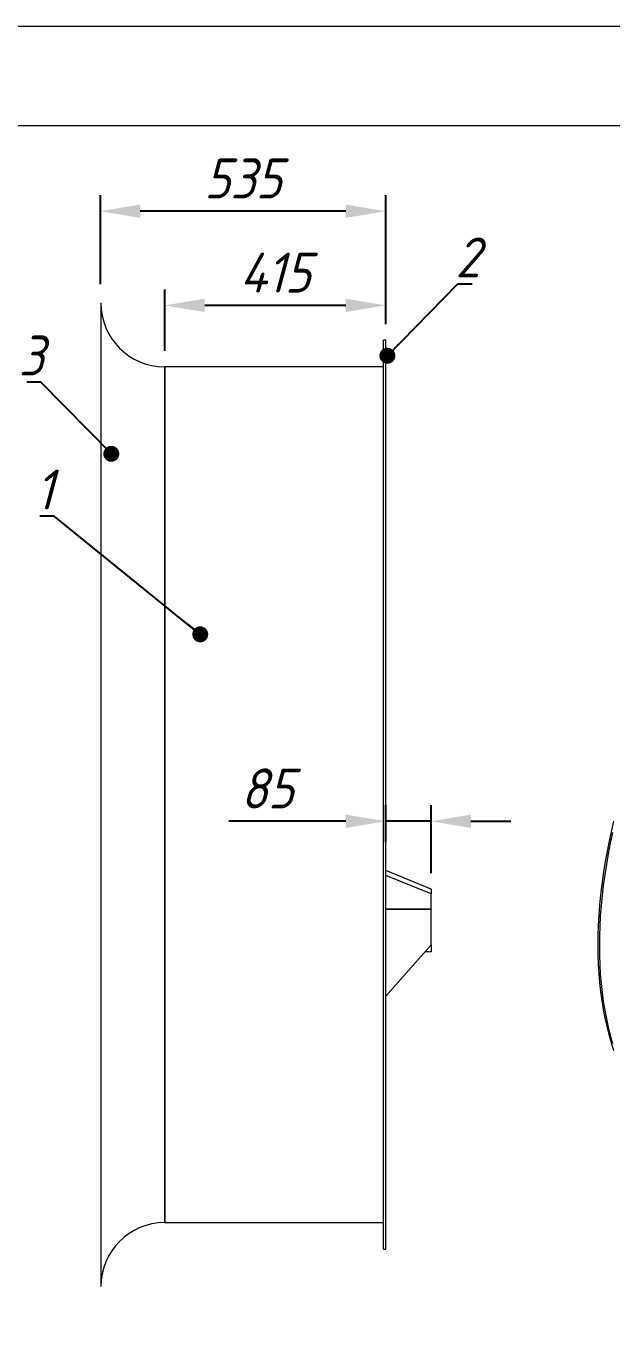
# Model space of a CAD drawing. Header units: millimetres. Extents: x 10754 to 21058, y -8295 to 3421.
# Drawn here: x 13375 to 14475, y 960 to 3421 of the extents above; entities that cross this region are included whole.
import ezdxf

# ---------------------------------------------------------------- set-up
doc = ezdxf.new("R2010")
doc.units = ezdxf.units.MM
doc.header["$LTSCALE"] = 10
doc.header["$PDSIZE"] = -1
doc.linetypes.add('SLD-Solid', pattern=[0])
doc.styles.add('GENISO', font='geniso.shx', dxfattribs={"oblique": 15})
doc.dimstyles.new('Scale', dxfattribs={"dimscale": 30, "dimtxt": 2.5, "dimasz": 2.5, "dimexe": 1, "dimexo": 1, "dimgap": 0.8, "dimtad": 1, "dimdec": 0, "dimzin": 0, "dimtxsty": 'GENISO', "dimcen": 2.5, "dimclrd": 1, "dimclre": 1, "dimclrt": 256, "dimadec": 0, "dimazin": 0, "dimtfac": 1, "dimtdec": 0, "dimtmove": 0, "dimatfit": 3, "dimfxl": 1, "dimtzin": 0, "dimlwd": -1, "dimlwe": -1, "dimarcsym": 0})
doc.dimstyles.new('Scale 1B5', dxfattribs={"dimscale": 30, "dimtxt": 2.5, "dimasz": 2.5, "dimexe": 1, "dimexo": 1, "dimgap": 0.8, "dimtad": 1, "dimdec": 0, "dimlfac": 0.2, "dimzin": 0, "dimtxsty": 'GENISO', "dimcen": 2.5, "dimclrd": 1, "dimclre": 1, "dimclrt": 256, "dimadec": 0, "dimazin": 0, "dimtfac": 1, "dimtdec": 0, "dimtmove": 0, "dimatfit": 3, "dimfxl": 1, "dimtzin": 0, "dimlwd": -1, "dimlwe": -1, "dimarcsym": 0})

# ---------------------------------------------------------------- blocks, each defined once
blk = doc.blocks.new('*D165')
at = {"color": 1, "transparency": 16777216}
for p, q in [((13514.6, 2936.9), (13514.6, 3104)), ((14050.5, 2861.8), (14050.5, 3104)), ((13975.5, 3074), (13589.6, 3074))]:
    blk.add_line(p, q, dxfattribs=at)
for points in [[(13589.6, 3086.5), (13589.6, 3061.5), (13514.6, 3074)], [(13975.5, 3086.5), (13975.5, 3061.5), (14050.5, 3074)]]:
    blk.add_solid(points, dxfattribs=at)
at = {"layer": 'Defpoints', "color": 0, "transparency": 16777216}
for p in [(13514.6, 3074), (13514.6, 2906.9), (14050.5, 2831.8)]:
    blk.add_point(p, dxfattribs=at)
at = {"transparency": 16777216, "insert": (13782.5, 3135.5), "char_height": 75, "attachment_point": 5, "style": 'GENISO'}
blk.add_mtext('535', dxfattribs=at)
blk = doc.blocks.new('*D166')
at = {"color": 1, "transparency": 16777216}
for p, q in [((13635.5, 2811.8), (13635.5, 2927.3)), ((14050.5, 2861.8), (14050.5, 2927.3)), ((13975.5, 2897.3), (13710.5, 2897.3))]:
    blk.add_line(p, q, dxfattribs=at)
for points in [[(13710.5, 2909.8), (13710.5, 2884.8), (13635.5, 2897.3)], [(13975.5, 2909.8), (13975.5, 2884.8), (14050.5, 2897.3)]]:
    blk.add_solid(points, dxfattribs=at)
at = {"layer": 'Defpoints', "color": 0, "transparency": 16777216}
for p in [(13635.5, 2897.3), (14050.5, 2831.8), (13635.5, 2781.8)]:
    blk.add_point(p, dxfattribs=at)
at = {"transparency": 16777216, "insert": (13843, 2958.8), "char_height": 75, "attachment_point": 5, "style": 'GENISO'}
blk.add_mtext('415', dxfattribs=at)
blk = doc.blocks.new('*D167')
at = {"color": 1, "transparency": 16777216}
for p, q in [((14050.5, 1890), (14050.5, 1959.1)), ((14135.5, 1831.7), (14135.5, 1959.1)), ((13975.5, 1929.1), (13755.6, 1929.1)), ((14135.5, 1929.1), (14050.5, 1929.1)), ((14210.5, 1929.1), (14285.5, 1929.1))]:
    blk.add_line(p, q, dxfattribs=at)
for points in [[(13975.5, 1941.6), (13975.5, 1916.6), (14050.5, 1929.1)], [(14210.5, 1941.6), (14210.5, 1916.6), (14135.5, 1929.1)]]:
    blk.add_solid(points, dxfattribs=at)
at = {"layer": 'Defpoints', "color": 0, "transparency": 16777216}
for p in [(14050.5, 1929.1), (14050.5, 1860), (14135.5, 1801.7)]:
    blk.add_point(p, dxfattribs=at)
at = {"transparency": 16777216, "insert": (13828.1, 1990.6), "char_height": 75, "attachment_point": 5, "style": 'GENISO'}
blk.add_mtext('85', dxfattribs=at)

msp = doc.modelspace()

# ---------------------------------------------------------------- linework, layer by layer
at = {"color": 3, "lineweight": 13}
for p, q in [((13515.5, 2901.8), (13515.5, 1055.8)), ((14050.5, 2831.8), (14046.5, 2831.8)), ((14046.5, 1978.8), (14046.5, 2831.8)), ((14050.5, 1978.8), (14050.5, 2831.8)), ((14046.5, 2781.8), (13635.5, 2781.8)), ((13635.5, 2781.8), (13635.5, 1175.8)), ((13635.5, 1978.8), (13635.5, 2781.8)), ((13635.5, 1175.8), (13635.5, 1978.8)), ((14046.5, 1125.8), (14046.5, 1978.8)), ((14050.5, 1125.8), (14050.5, 1978.8)), ((14135.5, 1801.7), (14050.5, 1836.7)), ((14135.5, 1792.6), (14050.5, 1827.6)), ((14135.5, 1801.7), (14135.5, 1792.6)), ((14135.5, 1764.4), (14135.5, 1792.6)), ((14135.5, 1764.4), (14050.5, 1764.4)), ((14135.5, 1763.8), (14050.5, 1763.8)), ((14135.5, 1764.4), (14135.5, 1763.8)), ((14135.5, 1697), (14135.5, 1763.8)), ((14050.5, 1600.8), (14135.5, 1697)), ((14135.5, 1683.8), (14123.8, 1683.8)), ((14135.5, 1697), (14135.5, 1683.8)), ((13635.5, 1175.8), (14046.5, 1175.8)), ((14046.5, 1125.8), (14050.5, 1125.8))]:
    msp.add_line(p, q, dxfattribs=at)
at = {"color": 7, "linetype": 'SLD-Solid', "lineweight": 0}
for points in [[(10754.1, 3421.2), (21057.7, 3421.2), (21057.7, -3828.6), (10754.1, -3828.6)], [(10940.3, 3235), (20871.5, 3235), (20871.5, -3642.4), (10940.3, -3642.4)]]:
    msp.add_lwpolyline(points, close=True, dxfattribs=at)
at = {"color": 3, "lineweight": 13, "flags": 128}
for points in [[(14478.3, 1929.5), (14473.6, 1909.3), (14469.3, 1889.3), (14465.4, 1869.4), (14461.9, 1849.6), (14458.8, 1829.9), (14456.2, 1810.4), (14453.9, 1791.1), (14452, 1771.9), (14450.6, 1752.9), (14449.6, 1734.1), (14448.9, 1715.5), (14448.7, 1697.2), (14448.9, 1679.1), (14449.6, 1661.2), (14450.6, 1643.6), (14452, 1626.3), (14453.9, 1609.3), (14456.2, 1592.5), (14458.8, 1576.1), (14461.9, 1560), (14465.4, 1544.2), (14469.3, 1528.8), (14473.6, 1513.7), (14478.3, 1499)], [(14476.4, 1907.7), (14472.1, 1887.7), (14468.2, 1867.8), (14464.8, 1848), (14461.7, 1828.3), (14459, 1808.8), (14456.7, 1789.4), (14454.9, 1770.3), (14453.4, 1751.3), (14452.4, 1732.5), (14451.8, 1713.9), (14451.6, 1695.6), (14451.8, 1677.4), (14452.4, 1659.6), (14453.4, 1642), (14454.9, 1624.7), (14456.7, 1607.6), (14459, 1590.9), (14461.7, 1574.5), (14464.8, 1558.4), (14468.2, 1542.6), (14472.1, 1527.2), (14476.4, 1512.1)]]:
    msp.add_lwpolyline(points, dxfattribs=at)
at = {"color": 3, "lineweight": 13}
for centre, start, end in [((13635.5, 2901.8), 180, 270), ((13635.5, 1055.8), 90, 180)]:
    msp.add_arc(centre, 120, start, end, dxfattribs=at)

# ---------------------------------------------------------------- texts
at = {"char_height": 75, "attachment_point": 5, "style": 'GENISO'}
for s, insert in [('2', (14204.5, 2987.2)), ('3', (13385, 2803.1)), ('1', (13409.7, 2551.7))]:
    msp.add_mtext(s, dxfattribs=dict(at, insert=insert))

# ---------------------------------------------------------------- dimensions: what is measured, and where the dimension line sits
dim = msp.add_linear_dim(base=(13514.6, 3074), p1=(14050.5, 2831.8), p2=(13514.6, 2906.9), text='535', dimstyle='Scale')
dim.commit()
dim.dimension.update_dxf_attribs({"geometry": '*D165', "text_midpoint": (13782.5, 3135.5)})
for base, p1, p2, picture, middle in [((13635.5, 2897.3), (14050.5, 2831.8), (13635.5, 2781.8), '*D166', (13843, 2958.8)), ((14050.5, 1929.1), (14135.5, 1801.7), (14050.5, 1860), '*D167', (13828.1, 1990.6))]:
    dim = msp.add_linear_dim(base=base, p1=p1, p2=p2, dimstyle='Scale')
    dim.commit()
    dim.dimension.update_dxf_attribs({"geometry": picture, "text_midpoint": middle})

# ---------------------------------------------------------------- leaders
for points in [[(14053.6, 2802.8), (14186, 2937.5), (14212.5, 2937.5)], [(13535.2, 2618.7), (13402.9, 2753.4), (13376.4, 2753.4)], [(13702.1, 2279.9), (13427.6, 2502), (13401.1, 2502)]]:
    msp.add_leader(points, dimstyle='Scale 1B5', override={"dimasz": 1, "dimldrblk": 'Dot'})

doc.saveas('drawing.dxf')
